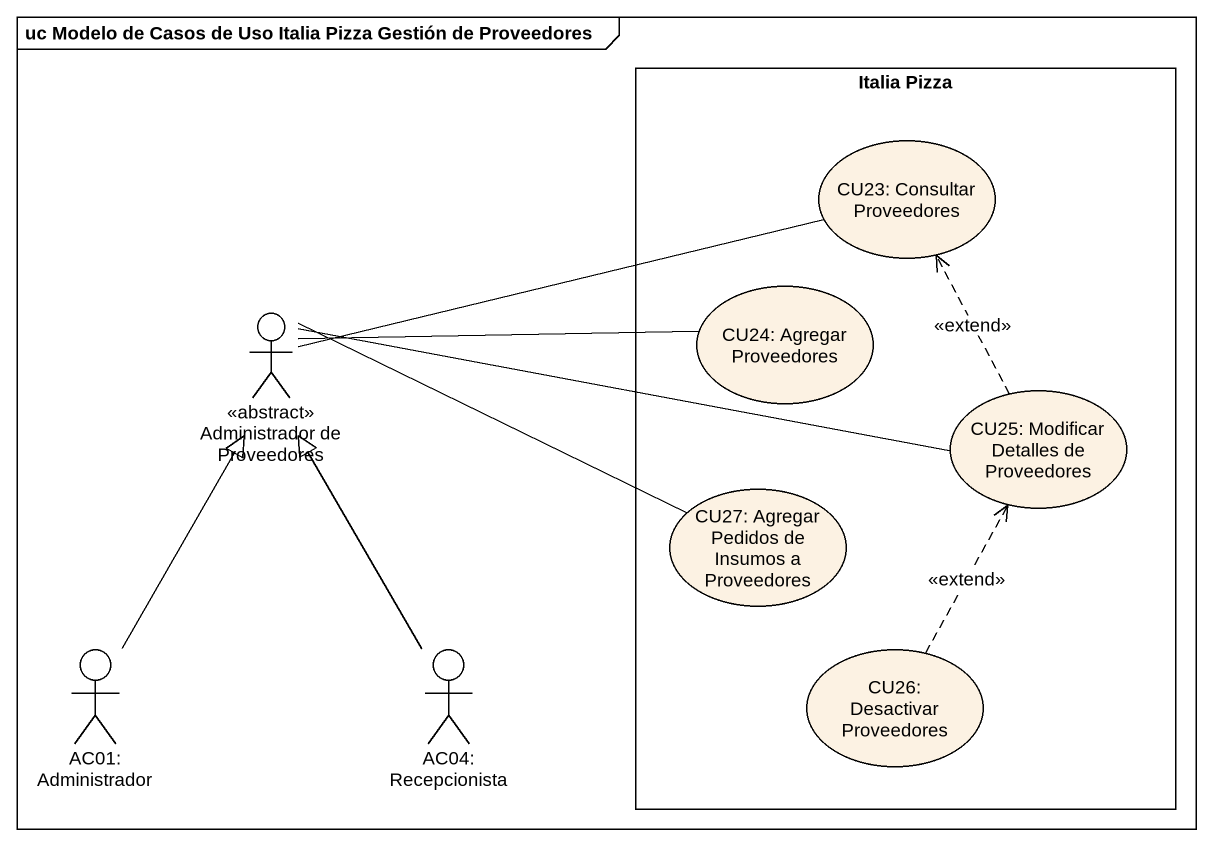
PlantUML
@startuml
mainframe uc Modelo de Casos de Uso Italia Pizza Gestión de Proveedores
rectangle "Italia Pizza" as Italia_Pizza {
  usecase "CU23: Consultar Proveedores" as CU23_Consultar_Proveedores
  usecase "CU24: Agregar Proveedores" as CU24_Agregar_Proveedores
  usecase "CU25: Modificar Detalles de Proveedores" as CU25_Modificar_Detalles_de
  usecase "CU27: Agregar Pedidos de Insumos a Proveedores" as CU27_Agregar_Pedidos_de
  usecase "CU26: Desactivar Proveedores" as CU26_Desactivar_Proveedores
}
actor "Administrador de Proveedores" as Administrador_de_Proveedores <<abstract>>
actor "AC01: Administrador" as AC01_Administrador
actor "AC04: Recepcionista" as AC04_Recepcionista
Administrador_de_Proveedores -right- CU23_Consultar_Proveedores
Administrador_de_Proveedores -right- CU24_Agregar_Proveedores
Administrador_de_Proveedores -right- CU25_Modificar_Detalles_de
Administrador_de_Proveedores -right- CU27_Agregar_Pedidos_de
CU25_Modificar_Detalles_de .up.> CU23_Consultar_Proveedores : <<extend>>
AC01_Administrador -up-|> Administrador_de_Proveedores
AC04_Recepcionista -up-|> Administrador_de_Proveedores
CU26_Desactivar_Proveedores .up.> CU25_Modificar_Detalles_de : <<extend>>
@enduml
